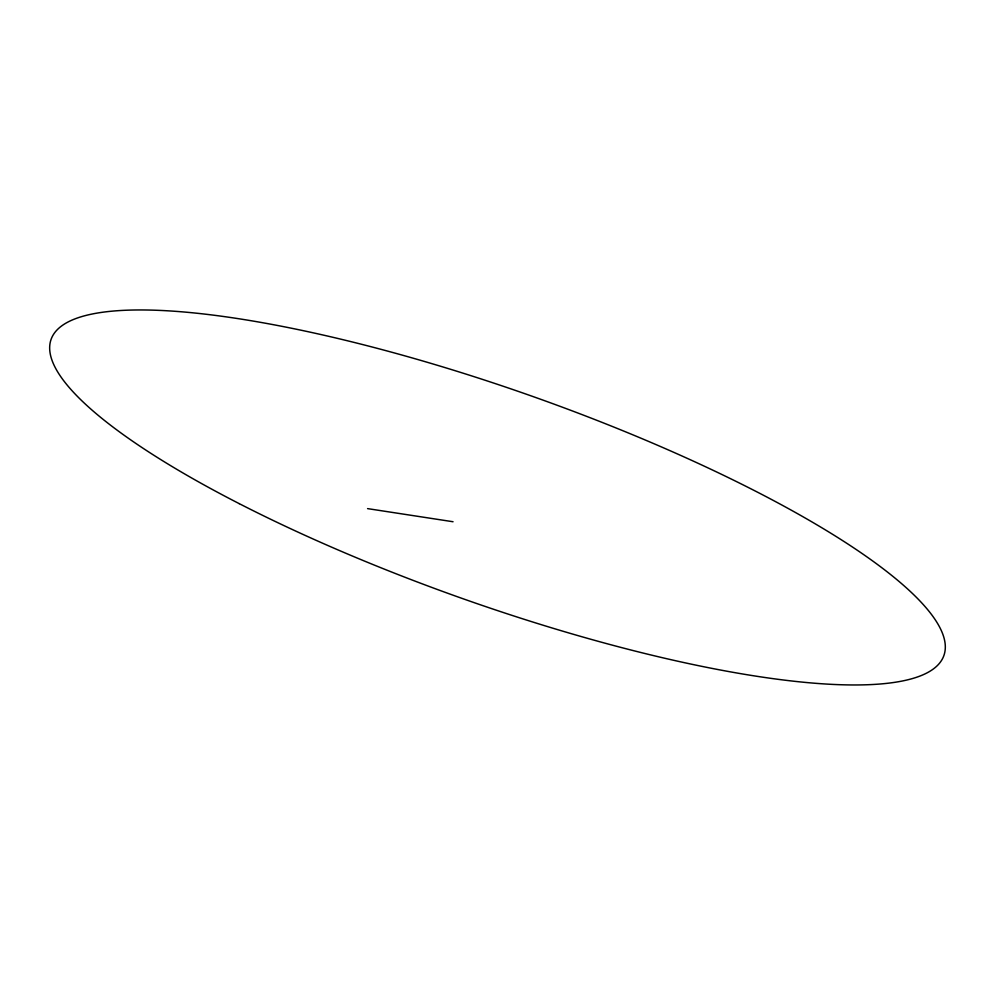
<?xml version="1.0" encoding="UTF-8"?>
<svg xmlns="http://www.w3.org/2000/svg" width="995" height="995" viewBox="0 0 995 995"><rect width="100%" height="100%" fill="white"/><g stroke="black" fill="none" stroke-linecap="round" stroke-linejoin="round"><path stroke-width="1.49" d="M367.578 508.619L453.048 521.741M239.235 503.644A473.558 106.975 19.5 0 0 943.459 656.663A473.558 106.975 19.5 0 0 309.806 332.081A473.558 106.975 19.5 0 0 239.235 503.644"/></g></svg>
